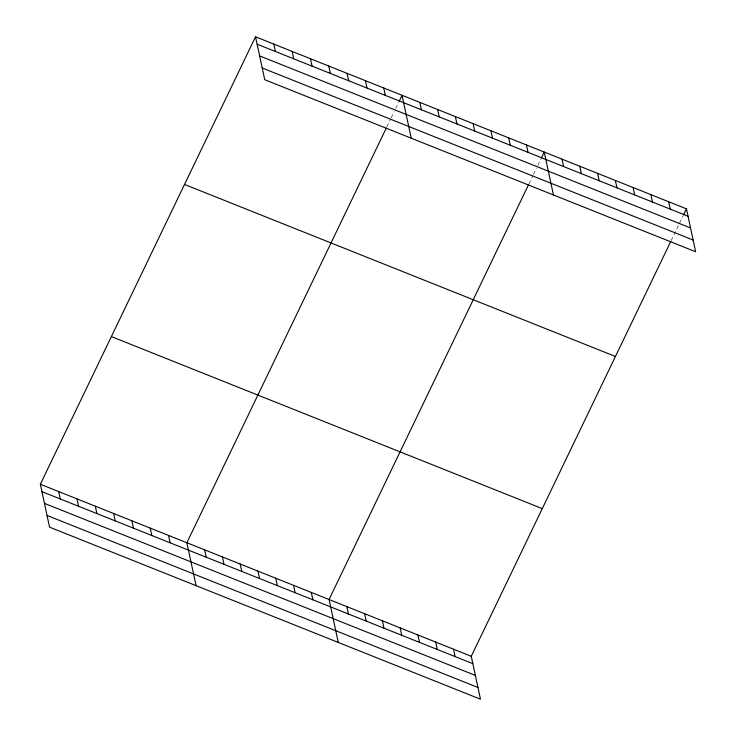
<?xml version="1.0" encoding="UTF-8"?>
<svg xmlns="http://www.w3.org/2000/svg" width="736" height="736" viewBox="0 0 736 736"><rect width="100%" height="100%" fill="white"/><g stroke="black" fill="none" stroke-linecap="round" stroke-linejoin="round"><path stroke-width="0.55" stroke-dasharray="3.68 2.76" d="M386.75 127.08L390.696 118.873M391.193 117.852L394.146 111.697M395.628 108.624L398.59 102.47M528.954 183.853L532.901 175.646M533.388 174.616L536.351 168.47M537.832 165.388L540.785 159.243M671.149 240.617L682.99 216.007"/><path stroke-width="1.1" d="M670.662 241.647L471.27 656.282L480.47 699.2L49.56 527.169L40.36 484.26L255.53 36.8L686.44 208.831L695.64 251.74L264.73 79.718L255.53 36.8M386.262 128.101L186.87 542.745L196.07 585.663M399.078 101.439L402.04 95.294L411.24 138.202M528.457 184.874L329.075 599.518L338.275 642.427M541.282 158.212L544.235 152.058L553.435 194.976M683.477 214.986L686.44 208.831M257.112 44.188L688.022 216.218M259.624 55.908L690.534 227.939M262.218 67.988L693.128 240.019M184.524 184.46L615.434 356.491M111.366 336.591L542.276 508.622M40.36 484.26L471.27 656.282M41.943 491.639L472.852 663.67M44.454 503.369L475.364 675.4M47.049 515.448L477.958 687.479M668.665 201.738L670.248 209.116M650.891 194.635L652.473 202.023M633.116 187.542L634.699 194.93M615.342 180.449L616.924 187.827M597.568 173.346L599.15 180.734M579.793 166.253L581.376 173.641M562.01 159.16L563.601 166.538M526.461 144.964L528.043 152.352M508.686 137.871L510.269 145.25M490.912 130.769L492.494 138.156M473.138 123.676L474.72 131.063M455.363 116.582L456.946 123.961M437.589 109.48L439.171 116.868M419.814 102.387L421.397 109.774M383.723 87.98L385.305 95.367M365.415 80.666L366.997 88.053M347.098 73.361L348.68 80.739M328.78 66.047L330.363 73.434M453.496 649.189L455.078 656.576M435.721 642.096L437.304 649.483M310.472 58.733L312.055 66.12M417.947 634.993L419.529 642.381M292.155 51.419L293.738 58.806M400.172 627.9L401.755 635.288M273.838 44.114L275.43 51.492M382.398 620.807L383.98 628.194M364.624 613.714L366.206 621.092M346.849 606.611L348.432 613.999M311.3 592.425L312.883 599.803M293.517 585.322L295.108 592.71M275.742 578.229L277.325 585.617M257.968 571.136L259.55 578.514M240.194 564.034L241.776 571.421M222.419 556.94L224.002 564.328M204.645 549.847L206.227 557.226M168.553 535.431L170.145 542.818M150.245 528.126L151.828 535.514M131.928 520.812L133.51 528.2M113.62 513.498L115.202 520.886M95.303 506.193L96.885 513.572M76.986 498.879L78.568 506.267M58.678 491.565L60.26 498.953"/></g></svg>
